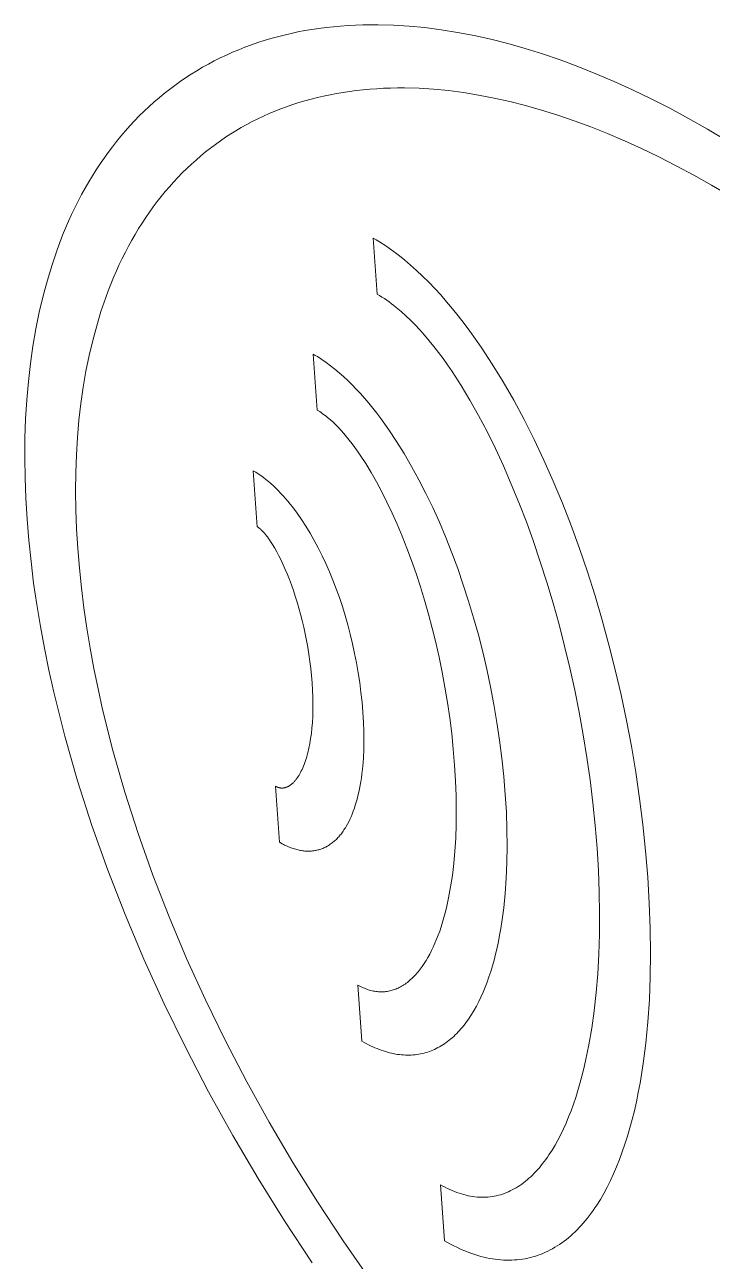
# Model space of a CAD drawing. Header units: millimetres. Extents: x -279 to 4999, y 61 to 3536.
# Drawn here: x 3546.19 to 3557.67, y 1888.87 to 1909.54 of the extents above; entities that cross this region are included whole.
import ezdxf

# ---------------------------------------------------------------- set-up
doc = ezdxf.new("R2010")
doc.units = ezdxf.units.MM
doc.layers.add('ZANO_R', color=7, linetype='Continuous', lineweight=0)

msp = doc.modelspace()

# ---------------------------------------------------------------- linework, layer by layer
at = {"layer": 'ZANO_R'}
for p, q in [((3550.524, 1909.367), (3550.412, 1909.339)), ((3550.638, 1909.394), (3550.524, 1909.367)), ((3550.753, 1909.418), (3550.638, 1909.394)), ((3550.869, 1909.44), (3550.753, 1909.418)), ((3550.986, 1909.46), (3550.869, 1909.44)), ((3551.104, 1909.478), (3550.986, 1909.46)), ((3551.224, 1909.493), (3551.104, 1909.478)), ((3551.344, 1909.506), (3551.224, 1909.493)), ((3551.466, 1909.517), (3551.344, 1909.506)), ((3551.589, 1909.526), (3551.466, 1909.517)), ((3551.712, 1909.533), (3551.589, 1909.526)), ((3551.837, 1909.537), (3551.712, 1909.533)), ((3551.963, 1909.539), (3551.837, 1909.537)), ((3552.09, 1909.539), (3551.963, 1909.539)), ((3552.348, 1909.532), (3552.09, 1909.539)), ((3552.609, 1909.515), (3552.348, 1909.532)), ((3552.875, 1909.49), (3552.609, 1909.515)), ((3553.144, 1909.455), (3552.875, 1909.49)), ((3553.417, 1909.411), (3553.144, 1909.455)), ((3553.694, 1909.358), (3553.417, 1909.411)), ((3553.975, 1909.295), (3553.694, 1909.358)), ((3549.868, 1909.163), (3549.763, 1909.122)), ((3549.975, 1909.203), (3549.868, 1909.163)), ((3550.082, 1909.24), (3549.975, 1909.203)), ((3550.191, 1909.275), (3550.082, 1909.24)), ((3550.301, 1909.308), (3550.191, 1909.275)), ((3550.412, 1909.339), (3550.301, 1909.308)), ((3554.259, 1909.223), (3553.975, 1909.295)), ((3554.547, 1909.141), (3554.259, 1909.223)), ((3549.456, 1908.984), (3549.356, 1908.934)), ((3549.557, 1909.032), (3549.456, 1908.984)), ((3549.66, 1909.078), (3549.557, 1909.032)), ((3549.763, 1909.122), (3549.66, 1909.078)), ((3554.838, 1909.05), (3554.547, 1909.141)), ((3555.132, 1908.95), (3554.838, 1909.05)), ((3555.43, 1908.839), (3555.132, 1908.95)), ((3549.065, 1908.771), (3548.97, 1908.713)), ((3549.161, 1908.828), (3549.065, 1908.771)), ((3549.258, 1908.882), (3549.161, 1908.828)), ((3549.356, 1908.934), (3549.258, 1908.882)), ((3555.73, 1908.719), (3555.43, 1908.839)), ((3548.786, 1908.59), (3548.695, 1908.525)), ((3548.877, 1908.652), (3548.786, 1908.59)), ((3548.97, 1908.713), (3548.877, 1908.652)), ((3556.034, 1908.59), (3555.73, 1908.719)), ((3556.341, 1908.45), (3556.034, 1908.59)), ((3548.433, 1908.319), (3548.348, 1908.246)), ((3548.519, 1908.389), (3548.433, 1908.319)), ((3548.606, 1908.458), (3548.519, 1908.389)), ((3548.695, 1908.525), (3548.606, 1908.458)), ((3550.972, 1908.296), (3551.077, 1908.323)), ((3551.077, 1908.323), (3551.182, 1908.347)), ((3551.182, 1908.347), (3551.289, 1908.37)), ((3551.289, 1908.37), (3551.397, 1908.39)), ((3551.397, 1908.39), (3551.506, 1908.409)), ((3551.506, 1908.409), (3551.616, 1908.425)), ((3551.616, 1908.425), (3551.728, 1908.44)), ((3551.728, 1908.44), (3551.84, 1908.452)), ((3551.84, 1908.452), (3551.953, 1908.462)), ((3551.953, 1908.462), (3552.068, 1908.47)), ((3552.068, 1908.47), (3552.183, 1908.477)), ((3552.183, 1908.477), (3552.299, 1908.481)), ((3552.299, 1908.481), (3552.417, 1908.482)), ((3552.417, 1908.482), (3552.535, 1908.482)), ((3552.535, 1908.482), (3552.775, 1908.476)), ((3552.775, 1908.476), (3553.018, 1908.46)), ((3553.018, 1908.46), (3553.265, 1908.437)), ((3553.265, 1908.437), (3553.516, 1908.404)), ((3553.516, 1908.404), (3553.771, 1908.363)), ((3553.771, 1908.363), (3554.029, 1908.314)), ((3556.65, 1908.301), (3556.341, 1908.45)), ((3548.265, 1908.171), (3548.183, 1908.094)), ((3548.348, 1908.246), (3548.265, 1908.171)), ((3550.368, 1908.094), (3550.466, 1908.133)), ((3550.466, 1908.133), (3550.564, 1908.169)), ((3550.564, 1908.169), (3550.665, 1908.204)), ((3550.665, 1908.204), (3550.766, 1908.237)), ((3550.766, 1908.237), (3550.868, 1908.267)), ((3550.868, 1908.267), (3550.972, 1908.296)), ((3554.029, 1908.314), (3554.29, 1908.255)), ((3554.29, 1908.255), (3554.555, 1908.188)), ((3554.555, 1908.188), (3554.822, 1908.112)), ((3554.822, 1908.112), (3555.094, 1908.027)), ((3556.963, 1908.142), (3556.65, 1908.301)), ((3557.278, 1907.973), (3556.963, 1908.142)), ((3548.024, 1907.934), (3547.947, 1907.851)), ((3548.103, 1908.015), (3548.024, 1907.934)), ((3548.183, 1908.094), (3548.103, 1908.015)), ((3549.897, 1907.871), (3549.989, 1907.919)), ((3549.989, 1907.919), (3550.082, 1907.966)), ((3550.082, 1907.966), (3550.176, 1908.01)), ((3550.176, 1908.01), (3550.271, 1908.053)), ((3550.271, 1908.053), (3550.368, 1908.094)), ((3555.094, 1908.027), (3555.368, 1907.934)), ((3555.368, 1907.934), (3555.645, 1907.831)), ((3557.595, 1907.794), (3557.278, 1907.973)), ((3547.871, 1907.766), (3547.797, 1907.679)), ((3547.947, 1907.851), (3547.871, 1907.766)), ((3549.543, 1907.657), (3549.629, 1907.713)), ((3549.629, 1907.713), (3549.717, 1907.767)), ((3549.717, 1907.767), (3549.806, 1907.82)), ((3549.806, 1907.82), (3549.897, 1907.871)), ((3555.645, 1907.831), (3555.925, 1907.719)), ((3555.925, 1907.719), (3556.208, 1907.598)), ((3557.913, 1907.606), (3557.595, 1907.794)), ((3547.653, 1907.498), (3547.583, 1907.405)), ((3547.724, 1907.589), (3547.653, 1907.498)), ((3547.797, 1907.679), (3547.724, 1907.589)), ((3549.29, 1907.476), (3549.373, 1907.538)), ((3549.373, 1907.538), (3549.457, 1907.598)), ((3549.457, 1907.598), (3549.543, 1907.657)), ((3556.208, 1907.598), (3556.493, 1907.469)), ((3547.515, 1907.31), (3547.448, 1907.214)), ((3547.583, 1907.405), (3547.515, 1907.31)), ((3549.05, 1907.278), (3549.128, 1907.346)), ((3549.128, 1907.346), (3549.209, 1907.412)), ((3549.209, 1907.412), (3549.29, 1907.476)), ((3556.493, 1907.469), (3556.782, 1907.33)), ((3556.782, 1907.33), (3557.073, 1907.181)), ((3547.383, 1907.115), (3547.32, 1907.014)), ((3547.448, 1907.214), (3547.383, 1907.115)), ((3548.821, 1907.063), (3548.896, 1907.136)), ((3548.896, 1907.136), (3548.972, 1907.208)), ((3548.972, 1907.208), (3549.05, 1907.278)), ((3557.073, 1907.181), (3557.366, 1907.024)), ((3547.258, 1906.911), (3547.198, 1906.806)), ((3547.32, 1907.014), (3547.258, 1906.911)), ((3548.605, 1906.831), (3548.676, 1906.91)), ((3548.676, 1906.91), (3548.748, 1906.987)), ((3548.748, 1906.987), (3548.821, 1907.063)), ((3557.366, 1907.024), (3557.662, 1906.857)), ((3547.139, 1906.7), (3547.082, 1906.591)), ((3547.198, 1906.806), (3547.139, 1906.7)), ((3548.402, 1906.582), (3548.468, 1906.667)), ((3548.468, 1906.667), (3548.536, 1906.75)), ((3548.536, 1906.75), (3548.605, 1906.831)), ((3557.662, 1906.857), (3557.958, 1906.682)), ((3547.027, 1906.48), (3546.973, 1906.368)), ((3547.082, 1906.591), (3547.027, 1906.48)), ((3548.273, 1906.407), (3548.337, 1906.495)), ((3548.337, 1906.495), (3548.402, 1906.582)), ((3546.921, 1906.254), (3546.871, 1906.137)), ((3546.973, 1906.368), (3546.921, 1906.254)), ((3548.151, 1906.225), (3548.211, 1906.317)), ((3548.211, 1906.317), (3548.273, 1906.407)), ((3546.871, 1906.137), (3546.822, 1906.019)), ((3548.034, 1906.035), (3548.092, 1906.131)), ((3548.092, 1906.131), (3548.151, 1906.225)), ((3546.775, 1905.899), (3546.73, 1905.777)), ((3546.822, 1906.019), (3546.775, 1905.899)), ((3547.924, 1905.838), (3547.978, 1905.937)), ((3547.978, 1905.937), (3548.034, 1906.035)), ((3552.01, 1905.973), (3552.076, 1905.036)), ((3552.062, 1905.942), (3552.01, 1905.973)), ((3552.115, 1905.91), (3552.062, 1905.942)), ((3552.219, 1905.842), (3552.115, 1905.91)), ((3552.323, 1905.769), (3552.219, 1905.842)), ((3546.73, 1905.777), (3546.645, 1905.528)), ((3547.769, 1905.529), (3547.819, 1905.634)), ((3547.819, 1905.634), (3547.871, 1905.737)), ((3547.871, 1905.737), (3547.924, 1905.838)), ((3552.426, 1905.691), (3552.323, 1905.769)), ((3552.53, 1905.609), (3552.426, 1905.691)), ((3546.645, 1905.528), (3546.567, 1905.271)), ((3547.721, 1905.423), (3547.769, 1905.529)), ((3552.632, 1905.522), (3552.53, 1905.609)), ((3552.734, 1905.431), (3552.632, 1905.522)), ((3552.836, 1905.335), (3552.734, 1905.431)), ((3546.567, 1905.271), (3546.496, 1905.006)), ((3547.629, 1905.204), (3547.674, 1905.314)), ((3547.674, 1905.314), (3547.721, 1905.423)), ((3552.937, 1905.235), (3552.836, 1905.335)), ((3553.037, 1905.131), (3552.937, 1905.235)), ((3547.543, 1904.979), (3547.585, 1905.093)), ((3547.585, 1905.093), (3547.629, 1905.204)), ((3552.076, 1905.036), (3552.116, 1905.012)), ((3552.116, 1905.012), (3552.156, 1904.987)), ((3553.137, 1905.022), (3553.037, 1905.131)), ((3553.236, 1904.909), (3553.137, 1905.022)), ((3546.496, 1905.006), (3546.432, 1904.735)), ((3547.463, 1904.747), (3547.543, 1904.979)), ((3552.156, 1904.987), (3552.196, 1904.961)), ((3552.196, 1904.961), (3552.236, 1904.934)), ((3552.236, 1904.934), (3552.276, 1904.906)), ((3552.276, 1904.906), (3552.316, 1904.876)), ((3552.316, 1904.876), (3552.355, 1904.846)), ((3552.355, 1904.846), (3552.395, 1904.814)), ((3552.395, 1904.814), (3552.475, 1904.747)), ((3553.334, 1904.793), (3553.236, 1904.909)), ((3546.432, 1904.735), (3546.375, 1904.456)), ((3547.391, 1904.507), (3547.463, 1904.747)), ((3552.475, 1904.747), (3552.554, 1904.676)), ((3552.554, 1904.676), (3552.633, 1904.601)), ((3552.633, 1904.601), (3552.712, 1904.521)), ((3553.431, 1904.672), (3553.334, 1904.793)), ((3553.528, 1904.547), (3553.431, 1904.672)), ((3546.375, 1904.456), (3546.326, 1904.169)), ((3547.324, 1904.261), (3547.391, 1904.507)), ((3552.712, 1904.521), (3552.79, 1904.437)), ((3552.79, 1904.437), (3552.868, 1904.349)), ((3553.624, 1904.419), (3553.528, 1904.547)), ((3553.813, 1904.151), (3553.624, 1904.419)), ((3547.265, 1904.008), (3547.324, 1904.261)), ((3552.868, 1904.349), (3552.946, 1904.258)), ((3552.946, 1904.258), (3553.024, 1904.162)), ((3546.326, 1904.169), (3546.284, 1903.876)), ((3547.212, 1903.748), (3547.265, 1904.008)), ((3551.007, 1904.035), (3551.073, 1903.098)), ((3551.043, 1904.013), (3551.007, 1904.035)), ((3551.08, 1903.991), (3551.043, 1904.013)), ((3551.153, 1903.943), (3551.08, 1903.991)), ((3553.024, 1904.162), (3553.101, 1904.062)), ((3553.101, 1904.062), (3553.177, 1903.959)), ((3553.998, 1903.868), (3553.813, 1904.151)), ((3546.284, 1903.876), (3546.25, 1903.575)), ((3551.226, 1903.892), (3551.153, 1903.943)), ((3551.299, 1903.838), (3551.226, 1903.892)), ((3551.371, 1903.781), (3551.299, 1903.838)), ((3551.443, 1903.72), (3551.371, 1903.781)), ((3553.177, 1903.959), (3553.253, 1903.852)), ((3553.253, 1903.852), (3553.329, 1903.741)), ((3554.18, 1903.572), (3553.998, 1903.868)), ((3546.25, 1903.575), (3546.223, 1903.268)), ((3547.166, 1903.482), (3547.212, 1903.748)), ((3551.515, 1903.657), (3551.443, 1903.72)), ((3551.586, 1903.59), (3551.515, 1903.657)), ((3551.657, 1903.521), (3551.586, 1903.59)), ((3553.329, 1903.741), (3553.478, 1903.51)), ((3554.357, 1903.263), (3554.18, 1903.572)), ((3547.127, 1903.208), (3547.166, 1903.482)), ((3551.727, 1903.448), (3551.657, 1903.521)), ((3551.797, 1903.373), (3551.727, 1903.448)), ((3551.867, 1903.295), (3551.797, 1903.373)), ((3553.478, 1903.51), (3553.626, 1903.265)), ((3546.223, 1903.268), (3546.204, 1902.953)), ((3547.095, 1902.928), (3547.127, 1903.208)), ((3551.936, 1903.214), (3551.867, 1903.295)), ((3552.004, 1903.13), (3551.936, 1903.214)), ((3553.626, 1903.265), (3553.77, 1903.008)), ((3554.529, 1902.941), (3554.357, 1903.263)), ((3546.204, 1902.953), (3546.193, 1902.631)), ((3551.073, 1903.098), (3551.095, 1903.085)), ((3551.095, 1903.085), (3551.117, 1903.072)), ((3551.117, 1903.072), (3551.138, 1903.057)), ((3551.138, 1903.057), (3551.16, 1903.042)), ((3551.16, 1903.042), (3551.182, 1903.026)), ((3551.182, 1903.026), (3551.205, 1903.01)), ((3551.205, 1903.01), (3551.227, 1902.993)), ((3551.227, 1902.993), (3551.249, 1902.975)), ((3551.249, 1902.975), (3551.294, 1902.937)), ((3552.072, 1903.044), (3552.004, 1903.13)), ((3552.139, 1902.955), (3552.072, 1903.044)), ((3552.271, 1902.769), (3552.139, 1902.955)), ((3553.77, 1903.008), (3553.912, 1902.738)), ((3547.07, 1902.642), (3547.095, 1902.928)), ((3551.294, 1902.937), (3551.339, 1902.896)), ((3551.339, 1902.896), (3551.384, 1902.852)), ((3551.384, 1902.852), (3551.429, 1902.806)), ((3551.429, 1902.806), (3551.474, 1902.757)), ((3551.474, 1902.757), (3551.52, 1902.706)), ((3552.401, 1902.574), (3552.271, 1902.769)), ((3554.697, 1902.608), (3554.529, 1902.941)), ((3546.193, 1902.631), (3546.189, 1902.302)), ((3547.053, 1902.349), (3547.07, 1902.642)), ((3551.52, 1902.706), (3551.565, 1902.652)), ((3551.565, 1902.652), (3551.611, 1902.595)), ((3551.611, 1902.595), (3551.657, 1902.536)), ((3551.657, 1902.536), (3551.702, 1902.474)), ((3552.528, 1902.37), (3552.401, 1902.574)), ((3553.912, 1902.738), (3554.05, 1902.457)), ((3554.86, 1902.263), (3554.697, 1902.608)), ((3547.042, 1902.049), (3547.053, 1902.349)), ((3551.702, 1902.474), (3551.748, 1902.41)), ((3551.748, 1902.41), (3551.794, 1902.344)), ((3551.794, 1902.344), (3551.885, 1902.204)), ((3552.652, 1902.156), (3552.528, 1902.37)), ((3554.05, 1902.457), (3554.185, 1902.165)), ((3546.189, 1902.302), (3546.194, 1901.967)), ((3551.885, 1902.204), (3551.975, 1902.056)), ((3552.773, 1901.934), (3552.652, 1902.156)), ((3554.185, 1902.165), (3554.317, 1901.862)), ((3555.017, 1901.908), (3554.86, 1902.263)), ((3546.194, 1901.967), (3546.207, 1901.625)), ((3547.039, 1901.743), (3547.042, 1902.049)), ((3550.004, 1902.085), (3550.071, 1901.149)), ((3550.047, 1902.059), (3550.004, 1902.085)), ((3550.09, 1902.031), (3550.047, 1902.059)), ((3550.133, 1902.002), (3550.09, 1902.031)), ((3550.175, 1901.971), (3550.133, 1902.002)), ((3550.217, 1901.939), (3550.175, 1901.971)), ((3550.259, 1901.905), (3550.217, 1901.939)), ((3551.975, 1902.056), (3552.064, 1901.898)), ((3552.891, 1901.704), (3552.773, 1901.934)), ((3547.043, 1901.43), (3547.039, 1901.743)), ((3550.301, 1901.869), (3550.259, 1901.905)), ((3550.342, 1901.831), (3550.301, 1901.869)), ((3550.383, 1901.792), (3550.342, 1901.831)), ((3550.424, 1901.752), (3550.383, 1901.792)), ((3550.464, 1901.71), (3550.424, 1901.752)), ((3550.504, 1901.667), (3550.464, 1901.71)), ((3552.064, 1901.898), (3552.153, 1901.733)), ((3552.153, 1901.733), (3552.24, 1901.559)), ((3554.317, 1901.862), (3554.444, 1901.551)), ((3555.169, 1901.543), (3555.017, 1901.908)), ((3546.207, 1901.625), (3546.228, 1901.275)), ((3550.544, 1901.622), (3550.504, 1901.667)), ((3550.583, 1901.576), (3550.544, 1901.622)), ((3550.622, 1901.528), (3550.583, 1901.576)), ((3550.661, 1901.479), (3550.622, 1901.528)), ((3552.24, 1901.559), (3552.326, 1901.377)), ((3553.005, 1901.467), (3552.891, 1901.704)), ((3554.444, 1901.551), (3554.568, 1901.23)), ((3555.315, 1901.168), (3555.169, 1901.543)), ((3547.055, 1901.111), (3547.043, 1901.43)), ((3550.737, 1901.377), (3550.661, 1901.479)), ((3550.812, 1901.27), (3550.737, 1901.377)), ((3552.326, 1901.377), (3552.41, 1901.189)), ((3553.115, 1901.222), (3553.005, 1901.467)), ((3546.228, 1901.275), (3546.257, 1900.921)), ((3547.075, 1900.786), (3547.055, 1901.111)), ((3550.071, 1901.148), (3550.078, 1901.144)), ((3550.078, 1901.144), (3550.085, 1901.139)), ((3550.085, 1901.139), (3550.092, 1901.134)), ((3550.092, 1901.134), (3550.1, 1901.129)), ((3550.1, 1901.129), (3550.107, 1901.123)), ((3550.107, 1901.123), (3550.115, 1901.117)), ((3550.115, 1901.117), (3550.123, 1901.111)), ((3550.123, 1901.111), (3550.13, 1901.104)), ((3550.13, 1901.104), (3550.138, 1901.097)), ((3550.138, 1901.097), (3550.146, 1901.09)), ((3550.146, 1901.09), (3550.162, 1901.074)), ((3550.884, 1901.158), (3550.812, 1901.27)), ((3550.955, 1901.041), (3550.884, 1901.158)), ((3552.41, 1901.189), (3552.493, 1900.993)), ((3553.221, 1900.97), (3553.115, 1901.222)), ((3554.568, 1901.23), (3554.687, 1900.901)), ((3555.455, 1900.785), (3555.315, 1901.168)), ((3546.257, 1900.921), (3546.294, 1900.565)), ((3550.162, 1901.074), (3550.178, 1901.057)), ((3550.178, 1901.057), (3550.194, 1901.039)), ((3550.194, 1901.039), (3550.21, 1901.019)), ((3550.21, 1901.019), (3550.227, 1900.998)), ((3550.227, 1900.998), (3550.244, 1900.977)), ((3550.244, 1900.977), (3550.261, 1900.953)), ((3550.261, 1900.953), (3550.278, 1900.929)), ((3550.278, 1900.929), (3550.295, 1900.904)), ((3550.295, 1900.904), (3550.33, 1900.849)), ((3551.024, 1900.92), (3550.955, 1901.041)), ((3551.091, 1900.794), (3551.024, 1900.92)), ((3552.493, 1900.993), (3552.573, 1900.79)), ((3553.323, 1900.712), (3553.221, 1900.97)), ((3554.687, 1900.901), (3554.801, 1900.564)), ((3547.102, 1900.457), (3547.075, 1900.786)), ((3550.33, 1900.849), (3550.365, 1900.79)), ((3550.365, 1900.79), (3550.401, 1900.727)), ((3550.401, 1900.727), (3550.436, 1900.66)), ((3551.156, 1900.664), (3551.091, 1900.794)), ((3552.573, 1900.79), (3552.651, 1900.581)), ((3553.421, 1900.449), (3553.323, 1900.712)), ((3555.589, 1900.393), (3555.455, 1900.785)), ((3546.294, 1900.565), (3546.338, 1900.207)), ((3550.436, 1900.66), (3550.471, 1900.588)), ((3550.471, 1900.588), (3550.507, 1900.513)), ((3550.507, 1900.513), (3550.542, 1900.434)), ((3551.219, 1900.531), (3551.156, 1900.664)), ((3551.279, 1900.394), (3551.219, 1900.531)), ((3552.651, 1900.581), (3552.726, 1900.366)), ((3554.801, 1900.564), (3554.91, 1900.22)), ((3547.136, 1900.125), (3547.102, 1900.457)), ((3550.542, 1900.434), (3550.576, 1900.351)), ((3550.576, 1900.351), (3550.61, 1900.265)), ((3550.61, 1900.265), (3550.644, 1900.176)), ((3551.337, 1900.254), (3551.279, 1900.394)), ((3552.726, 1900.366), (3552.798, 1900.145)), ((3553.515, 1900.179), (3553.421, 1900.449)), ((3555.715, 1899.994), (3555.589, 1900.393)), ((3546.338, 1900.207), (3546.39, 1899.846)), ((3547.178, 1899.791), (3547.136, 1900.125)), ((3550.644, 1900.176), (3550.676, 1900.084)), ((3550.676, 1900.084), (3550.708, 1899.988)), ((3551.392, 1900.11), (3551.337, 1900.254)), ((3551.445, 1899.963), (3551.392, 1900.11)), ((3552.798, 1900.145), (3552.868, 1899.919)), ((3553.603, 1899.905), (3553.515, 1900.179)), ((3554.91, 1900.22), (3555.015, 1899.87)), ((3546.39, 1899.846), (3546.45, 1899.483)), ((3550.708, 1899.988), (3550.739, 1899.89)), ((3550.739, 1899.89), (3550.769, 1899.789)), ((3551.495, 1899.814), (3551.445, 1899.963)), ((3552.868, 1899.919), (3552.934, 1899.687)), ((3553.687, 1899.626), (3553.603, 1899.905)), ((3555.015, 1899.87), (3555.114, 1899.514)), ((3555.835, 1899.588), (3555.715, 1899.994)), ((3547.226, 1899.455), (3547.178, 1899.791)), ((3550.769, 1899.789), (3550.798, 1899.685)), ((3550.798, 1899.685), (3550.825, 1899.579)), ((3551.542, 1899.662), (3551.495, 1899.814)), ((3551.586, 1899.507), (3551.542, 1899.662)), ((3552.934, 1899.687), (3552.997, 1899.451)), ((3546.45, 1899.483), (3546.517, 1899.119)), ((3547.282, 1899.117), (3547.226, 1899.455)), ((3550.825, 1899.579), (3550.851, 1899.47)), ((3550.851, 1899.47), (3550.875, 1899.36)), ((3551.627, 1899.351), (3551.586, 1899.507)), ((3552.997, 1899.451), (3553.056, 1899.211)), ((3553.766, 1899.342), (3553.687, 1899.626)), ((3555.114, 1899.514), (3555.207, 1899.153)), ((3555.948, 1899.176), (3555.835, 1899.588)), ((3550.875, 1899.36), (3550.897, 1899.247)), ((3550.897, 1899.247), (3550.918, 1899.133)), ((3551.666, 1899.192), (3551.627, 1899.351)), ((3553.839, 1899.055), (3553.766, 1899.342)), ((3546.517, 1899.119), (3546.592, 1898.752)), ((3547.345, 1898.778), (3547.282, 1899.117)), ((3550.918, 1899.133), (3550.937, 1899.016)), ((3551.7, 1899.032), (3551.666, 1899.192)), ((3551.732, 1898.871), (3551.7, 1899.032)), ((3553.056, 1899.211), (3553.111, 1898.966)), ((3553.907, 1898.765), (3553.839, 1899.055)), ((3555.207, 1899.153), (3555.294, 1898.788)), ((3556.054, 1898.758), (3555.948, 1899.176)), ((3550.937, 1899.016), (3550.954, 1898.898)), ((3550.954, 1898.898), (3550.968, 1898.779)), ((3551.76, 1898.708), (3551.732, 1898.871)), ((3553.111, 1898.966), (3553.162, 1898.717)), ((3546.592, 1898.752), (3546.674, 1898.385)), ((3547.414, 1898.437), (3547.345, 1898.778)), ((3550.968, 1898.779), (3550.981, 1898.659)), ((3550.981, 1898.659), (3550.99, 1898.537)), ((3551.785, 1898.544), (3551.76, 1898.708)), ((3553.162, 1898.717), (3553.209, 1898.465)), ((3553.97, 1898.472), (3553.907, 1898.765)), ((3555.294, 1898.788), (3555.375, 1898.418)), ((3556.151, 1898.336), (3556.054, 1898.758)), ((3547.49, 1898.094), (3547.414, 1898.437)), ((3550.99, 1898.537), (3550.998, 1898.417)), ((3550.998, 1898.417), (3551.002, 1898.301)), ((3551.806, 1898.379), (3551.785, 1898.544)), ((3553.209, 1898.465), (3553.251, 1898.21)), ((3554.027, 1898.176), (3553.97, 1898.472)), ((3555.375, 1898.418), (3555.45, 1898.046)), ((3546.674, 1898.385), (3546.858, 1897.646)), ((3551.002, 1898.301), (3551.004, 1898.189)), ((3551.824, 1898.214), (3551.806, 1898.379)), ((3551.837, 1898.048), (3551.824, 1898.214)), ((3553.251, 1898.21), (3553.288, 1897.952)), ((3556.241, 1897.909), (3556.151, 1898.336)), ((3547.662, 1897.406), (3547.49, 1898.094)), ((3551.003, 1898.081), (3551, 1897.978)), ((3551.004, 1898.189), (3551.003, 1898.081)), ((3551.847, 1897.884), (3551.837, 1898.048)), ((3554.077, 1897.878), (3554.027, 1898.176)), ((3555.45, 1898.046), (3555.518, 1897.67)), ((3550.987, 1897.783), (3550.977, 1897.693)), ((3550.994, 1897.878), (3550.987, 1897.783)), ((3551, 1897.978), (3550.994, 1897.878)), ((3551.853, 1897.726), (3551.847, 1897.884)), ((3553.288, 1897.952), (3553.321, 1897.691)), ((3554.122, 1897.579), (3554.077, 1897.878)), ((3556.322, 1897.478), (3556.241, 1897.909)), ((3546.858, 1897.646), (3547.071, 1896.903)), ((3550.965, 1897.606), (3550.951, 1897.523)), ((3550.977, 1897.693), (3550.965, 1897.606)), ((3551.851, 1897.424), (3551.854, 1897.573)), ((3551.854, 1897.573), (3551.853, 1897.726)), ((3553.321, 1897.691), (3553.348, 1897.428)), ((3554.16, 1897.278), (3554.122, 1897.579)), ((3555.518, 1897.67), (3555.579, 1897.293)), ((3547.86, 1896.714), (3547.662, 1897.406)), ((3550.918, 1897.371), (3550.909, 1897.336)), ((3550.935, 1897.445), (3550.918, 1897.371)), ((3550.951, 1897.523), (3550.935, 1897.445)), ((3551.845, 1897.282), (3551.851, 1897.424)), ((3553.348, 1897.428), (3553.369, 1897.164)), ((3556.395, 1897.044), (3556.322, 1897.478)), ((3550.857, 1897.176), (3550.845, 1897.147)), ((3550.868, 1897.206), (3550.857, 1897.176)), ((3550.878, 1897.237), (3550.868, 1897.206)), ((3550.889, 1897.269), (3550.878, 1897.237)), ((3550.899, 1897.302), (3550.889, 1897.269)), ((3550.909, 1897.336), (3550.899, 1897.302)), ((3551.834, 1897.144), (3551.845, 1897.282)), ((3553.369, 1897.164), (3553.385, 1896.902)), ((3554.191, 1896.976), (3554.16, 1897.278)), ((3555.579, 1897.293), (3555.633, 1896.915)), ((3550.744, 1896.955), (3550.73, 1896.936)), ((3550.758, 1896.975), (3550.744, 1896.955)), ((3550.771, 1896.996), (3550.758, 1896.975)), ((3550.784, 1897.019), (3550.771, 1896.996)), ((3550.797, 1897.042), (3550.784, 1897.019)), ((3550.809, 1897.067), (3550.797, 1897.042)), ((3550.821, 1897.092), (3550.809, 1897.067)), ((3550.833, 1897.119), (3550.821, 1897.092)), ((3550.845, 1897.147), (3550.833, 1897.119)), ((3551.812, 1896.949), (3551.82, 1897.013)), ((3551.82, 1897.013), (3551.834, 1897.144)), ((3554.216, 1896.675), (3554.191, 1896.976)), ((3556.459, 1896.607), (3556.395, 1897.044)), ((3547.071, 1896.903), (3547.31, 1896.157)), ((3550.378, 1896.811), (3550.445, 1895.877)), ((3550.386, 1896.807), (3550.378, 1896.811)), ((3550.393, 1896.803), (3550.386, 1896.807)), ((3550.4, 1896.799), (3550.393, 1896.803)), ((3550.407, 1896.796), (3550.4, 1896.799)), ((3550.411, 1896.795), (3550.407, 1896.796)), ((3550.415, 1896.793), (3550.411, 1896.795)), ((3550.418, 1896.792), (3550.415, 1896.793)), ((3550.422, 1896.791), (3550.418, 1896.792)), ((3550.426, 1896.79), (3550.422, 1896.791)), ((3550.429, 1896.789), (3550.426, 1896.79)), ((3550.433, 1896.788), (3550.429, 1896.789)), ((3550.437, 1896.787), (3550.433, 1896.788)), ((3550.44, 1896.786), (3550.437, 1896.787)), ((3550.444, 1896.785), (3550.44, 1896.786)), ((3550.448, 1896.784), (3550.444, 1896.785)), ((3550.451, 1896.783), (3550.448, 1896.784)), ((3550.455, 1896.783), (3550.451, 1896.783)), ((3550.459, 1896.782), (3550.455, 1896.783)), ((3550.462, 1896.782), (3550.459, 1896.782)), ((3550.466, 1896.781), (3550.462, 1896.782)), ((3550.47, 1896.781), (3550.466, 1896.781)), ((3550.474, 1896.781), (3550.47, 1896.781)), ((3550.477, 1896.781), (3550.474, 1896.781)), ((3550.481, 1896.781), (3550.477, 1896.781)), ((3550.485, 1896.78), (3550.481, 1896.781)), ((3550.489, 1896.78), (3550.485, 1896.78)), ((3550.492, 1896.781), (3550.489, 1896.78)), ((3550.496, 1896.781), (3550.492, 1896.781)), ((3550.5, 1896.781), (3550.496, 1896.781)), ((3550.504, 1896.781), (3550.5, 1896.781)), ((3550.507, 1896.782), (3550.504, 1896.781)), ((3550.511, 1896.782), (3550.507, 1896.782)), ((3550.515, 1896.783), (3550.511, 1896.782)), ((3550.519, 1896.783), (3550.515, 1896.783)), ((3550.522, 1896.784), (3550.519, 1896.783)), ((3550.526, 1896.785), (3550.522, 1896.784)), ((3550.53, 1896.785), (3550.526, 1896.785)), ((3550.534, 1896.786), (3550.53, 1896.785)), ((3550.537, 1896.787), (3550.534, 1896.786)), ((3550.541, 1896.788), (3550.537, 1896.787)), ((3550.549, 1896.79), (3550.541, 1896.788)), ((3550.556, 1896.793), (3550.549, 1896.79)), ((3550.564, 1896.796), (3550.556, 1896.793)), ((3550.571, 1896.799), (3550.564, 1896.796)), ((3550.579, 1896.802), (3550.571, 1896.799)), ((3550.586, 1896.806), (3550.579, 1896.802)), ((3550.593, 1896.809), (3550.586, 1896.806)), ((3550.601, 1896.814), (3550.593, 1896.809)), ((3550.608, 1896.818), (3550.601, 1896.814)), ((3550.616, 1896.823), (3550.608, 1896.818)), ((3550.623, 1896.828), (3550.616, 1896.823)), ((3550.63, 1896.833), (3550.623, 1896.828)), ((3550.638, 1896.839), (3550.63, 1896.833)), ((3550.645, 1896.844), (3550.638, 1896.839)), ((3550.652, 1896.85), (3550.645, 1896.844)), ((3550.66, 1896.857), (3550.652, 1896.85)), ((3550.667, 1896.863), (3550.66, 1896.857)), ((3550.674, 1896.87), (3550.667, 1896.863)), ((3550.681, 1896.878), (3550.674, 1896.87)), ((3550.688, 1896.885), (3550.681, 1896.878)), ((3550.696, 1896.893), (3550.688, 1896.885)), ((3550.703, 1896.901), (3550.696, 1896.893)), ((3550.71, 1896.909), (3550.703, 1896.901)), ((3550.717, 1896.918), (3550.71, 1896.909)), ((3550.724, 1896.927), (3550.717, 1896.918)), ((3550.73, 1896.936), (3550.724, 1896.927)), ((3551.768, 1896.709), (3551.781, 1896.767)), ((3551.781, 1896.767), (3551.792, 1896.826)), ((3551.792, 1896.826), (3551.802, 1896.887)), ((3551.802, 1896.887), (3551.812, 1896.949)), ((3553.385, 1896.902), (3553.394, 1896.65)), ((3555.633, 1896.915), (3555.679, 1896.535)), ((3548.083, 1896.02), (3547.86, 1896.714)), ((3551.711, 1896.492), (3551.727, 1896.544)), ((3551.727, 1896.544), (3551.741, 1896.597)), ((3551.741, 1896.597), (3551.755, 1896.652)), ((3551.755, 1896.652), (3551.768, 1896.709)), ((3553.394, 1896.65), (3553.398, 1896.406)), ((3554.234, 1896.377), (3554.216, 1896.675)), ((3556.514, 1896.169), (3556.459, 1896.607)), ((3551.64, 1896.301), (3551.659, 1896.346)), ((3551.659, 1896.346), (3551.677, 1896.393)), ((3551.677, 1896.393), (3551.695, 1896.442)), ((3551.695, 1896.442), (3551.711, 1896.492)), ((3553.398, 1896.406), (3553.396, 1896.171)), ((3554.244, 1896.088), (3554.234, 1896.377)), ((3555.679, 1896.535), (3555.718, 1896.156)), ((3547.31, 1896.157), (3547.575, 1895.41)), ((3551.545, 1896.116), (3551.556, 1896.135)), ((3551.556, 1896.135), (3551.578, 1896.174)), ((3551.578, 1896.174), (3551.6, 1896.215)), ((3551.6, 1896.215), (3551.62, 1896.257)), ((3551.62, 1896.257), (3551.64, 1896.301)), ((3553.396, 1896.171), (3553.388, 1895.944)), ((3555.718, 1896.156), (3555.749, 1895.777)), ((3556.56, 1895.729), (3556.514, 1896.169)), ((3548.33, 1895.324), (3548.083, 1896.02)), ((3551.38, 1895.91), (3551.394, 1895.923)), ((3551.394, 1895.923), (3551.407, 1895.937)), ((3551.407, 1895.937), (3551.421, 1895.951)), ((3551.421, 1895.951), (3551.434, 1895.966)), ((3551.434, 1895.966), (3551.447, 1895.981)), ((3551.447, 1895.981), (3551.46, 1895.996)), ((3551.46, 1895.996), (3551.472, 1896.012)), ((3551.472, 1896.012), (3551.485, 1896.028)), ((3551.485, 1896.028), (3551.497, 1896.045)), ((3551.497, 1896.045), (3551.509, 1896.062)), ((3551.509, 1896.062), (3551.521, 1896.08)), ((3551.521, 1896.08), (3551.533, 1896.098)), ((3551.533, 1896.098), (3551.545, 1896.116)), ((3553.388, 1895.944), (3553.374, 1895.727)), ((3554.247, 1895.807), (3554.244, 1896.088)), ((3550.445, 1895.877), (3550.445, 1895.874)), ((3550.445, 1895.874), (3550.488, 1895.85)), ((3550.488, 1895.85), (3550.509, 1895.839)), ((3550.509, 1895.839), (3550.53, 1895.828)), ((3550.53, 1895.828), (3550.551, 1895.818)), ((3550.551, 1895.818), (3550.572, 1895.809)), ((3550.572, 1895.809), (3550.593, 1895.8)), ((3550.593, 1895.8), (3550.613, 1895.791)), ((3550.613, 1895.791), (3550.634, 1895.783)), ((3550.634, 1895.783), (3550.654, 1895.776)), ((3550.654, 1895.776), (3550.675, 1895.769)), ((3550.675, 1895.769), (3550.695, 1895.763)), ((3550.695, 1895.763), (3550.715, 1895.757)), ((3550.715, 1895.757), (3550.735, 1895.751)), ((3550.735, 1895.751), (3550.754, 1895.747)), ((3550.754, 1895.747), (3550.774, 1895.742)), ((3550.774, 1895.742), (3550.793, 1895.738)), ((3550.793, 1895.738), (3550.813, 1895.735)), ((3550.813, 1895.735), (3550.832, 1895.732)), ((3550.832, 1895.732), (3550.851, 1895.73)), ((3550.851, 1895.73), (3550.87, 1895.728)), ((3550.87, 1895.728), (3550.889, 1895.727)), ((3550.889, 1895.727), (3550.907, 1895.726)), ((3550.907, 1895.726), (3550.926, 1895.726)), ((3550.926, 1895.726), (3550.944, 1895.726)), ((3550.944, 1895.726), (3550.962, 1895.726)), ((3550.962, 1895.726), (3550.98, 1895.728)), ((3550.98, 1895.728), (3550.998, 1895.729)), ((3550.998, 1895.729), (3551.016, 1895.731)), ((3551.016, 1895.731), (3551.033, 1895.734)), ((3551.033, 1895.734), (3551.051, 1895.737)), ((3551.051, 1895.737), (3551.068, 1895.741)), ((3551.068, 1895.741), (3551.085, 1895.745)), ((3551.085, 1895.745), (3551.102, 1895.749)), ((3551.102, 1895.749), (3551.119, 1895.754)), ((3551.119, 1895.754), (3551.136, 1895.76)), ((3551.136, 1895.76), (3551.152, 1895.766)), ((3551.152, 1895.766), (3551.169, 1895.772)), ((3551.169, 1895.772), (3551.185, 1895.779)), ((3551.185, 1895.779), (3551.201, 1895.786)), ((3551.201, 1895.786), (3551.217, 1895.794)), ((3551.217, 1895.794), (3551.232, 1895.802)), ((3551.232, 1895.802), (3551.248, 1895.811)), ((3551.248, 1895.811), (3551.263, 1895.82)), ((3551.263, 1895.82), (3551.278, 1895.83)), ((3551.278, 1895.83), (3551.293, 1895.84)), ((3551.293, 1895.84), (3551.308, 1895.851)), ((3551.308, 1895.851), (3551.323, 1895.862)), ((3551.323, 1895.862), (3551.337, 1895.873)), ((3551.337, 1895.873), (3551.352, 1895.885)), ((3551.352, 1895.885), (3551.366, 1895.897)), ((3551.366, 1895.897), (3551.38, 1895.91)), ((3553.374, 1895.727), (3553.356, 1895.518)), ((3554.243, 1895.536), (3554.247, 1895.807)), ((3555.749, 1895.777), (3555.771, 1895.404)), ((3556.596, 1895.288), (3556.56, 1895.729)), ((3553.356, 1895.518), (3553.332, 1895.319)), ((3554.232, 1895.273), (3554.243, 1895.536)), ((3547.575, 1895.41), (3547.865, 1894.664)), ((3548.6, 1894.629), (3548.33, 1895.324)), ((3553.332, 1895.319), (3553.303, 1895.129)), ((3555.771, 1895.404), (3555.785, 1895.039)), ((3553.303, 1895.129), (3553.27, 1894.948)), ((3554.215, 1895.02), (3554.232, 1895.273)), ((3556.622, 1894.854), (3556.596, 1895.288)), ((3553.27, 1894.948), (3553.252, 1894.861)), ((3554.19, 1894.777), (3554.215, 1895.02)), ((3555.785, 1895.039), (3555.791, 1894.683)), ((3553.212, 1894.695), (3553.191, 1894.615)), ((3553.233, 1894.777), (3553.212, 1894.695)), ((3553.252, 1894.861), (3553.233, 1894.777)), ((3554.159, 1894.544), (3554.19, 1894.777)), ((3555.791, 1894.683), (3555.789, 1894.337)), ((3556.637, 1894.432), (3556.622, 1894.854)), ((3547.865, 1894.664), (3548.18, 1893.918)), ((3548.893, 1893.934), (3548.6, 1894.629)), ((3553.168, 1894.537), (3553.145, 1894.462)), ((3553.191, 1894.615), (3553.168, 1894.537)), ((3554.142, 1894.431), (3554.159, 1894.544)), ((3553.095, 1894.319), (3553.069, 1894.252)), ((3553.12, 1894.39), (3553.095, 1894.319)), ((3553.145, 1894.462), (3553.12, 1894.39)), ((3554.101, 1894.213), (3554.122, 1894.321)), ((3554.122, 1894.321), (3554.142, 1894.431)), ((3555.789, 1894.337), (3555.778, 1894.001)), ((3556.642, 1894.022), (3556.637, 1894.432)), ((3552.984, 1894.063), (3552.955, 1894.005)), ((3553.013, 1894.123), (3552.984, 1894.063)), ((3553.041, 1894.186), (3553.013, 1894.123)), ((3553.069, 1894.252), (3553.041, 1894.186)), ((3554.054, 1894.006), (3554.079, 1894.108)), ((3554.079, 1894.108), (3554.101, 1894.213)), ((3548.18, 1893.918), (3548.518, 1893.175)), ((3549.207, 1893.242), (3548.893, 1893.934)), ((3552.893, 1893.896), (3552.861, 1893.846)), ((3552.924, 1893.949), (3552.893, 1893.896)), ((3552.955, 1894.005), (3552.924, 1893.949)), ((3554.002, 1893.809), (3554.029, 1893.906)), ((3554.029, 1893.906), (3554.054, 1894.006)), ((3555.778, 1894.001), (3555.76, 1893.676)), ((3556.638, 1893.625), (3556.642, 1894.022)), ((3552.707, 1893.649), (3552.69, 1893.631)), ((3552.725, 1893.669), (3552.707, 1893.649)), ((3552.743, 1893.689), (3552.725, 1893.669)), ((3552.76, 1893.709), (3552.743, 1893.689)), ((3552.777, 1893.73), (3552.76, 1893.709)), ((3552.794, 1893.752), (3552.777, 1893.73)), ((3552.811, 1893.775), (3552.794, 1893.752)), ((3552.828, 1893.798), (3552.811, 1893.775)), ((3552.861, 1893.846), (3552.828, 1893.798)), ((3553.943, 1893.624), (3553.973, 1893.715)), ((3553.973, 1893.715), (3554.002, 1893.809)), ((3555.76, 1893.676), (3555.734, 1893.361)), ((3551.755, 1893.487), (3551.821, 1892.553)), ((3551.777, 1893.475), (3551.755, 1893.487)), ((3551.798, 1893.463), (3551.777, 1893.475)), ((3551.82, 1893.452), (3551.798, 1893.463)), ((3551.842, 1893.442), (3551.82, 1893.452)), ((3551.863, 1893.433), (3551.842, 1893.442)), ((3552.426, 1893.438), (3552.406, 1893.429)), ((3552.445, 1893.447), (3552.426, 1893.438)), ((3552.465, 1893.457), (3552.445, 1893.447)), ((3552.484, 1893.468), (3552.465, 1893.457)), ((3552.504, 1893.48), (3552.484, 1893.468)), ((3552.523, 1893.492), (3552.504, 1893.48)), ((3552.542, 1893.505), (3552.523, 1893.492)), ((3552.561, 1893.518), (3552.542, 1893.505)), ((3552.58, 1893.532), (3552.561, 1893.518)), ((3552.598, 1893.547), (3552.58, 1893.532)), ((3552.617, 1893.563), (3552.598, 1893.547)), ((3552.635, 1893.579), (3552.617, 1893.563)), ((3552.654, 1893.595), (3552.635, 1893.579)), ((3552.672, 1893.613), (3552.654, 1893.595)), ((3552.69, 1893.631), (3552.672, 1893.613)), ((3553.845, 1893.367), (3553.879, 1893.45)), ((3553.879, 1893.45), (3553.912, 1893.535)), ((3553.912, 1893.535), (3553.943, 1893.624)), ((3556.623, 1893.242), (3556.638, 1893.625)), ((3549.543, 1892.554), (3549.207, 1893.242)), ((3551.885, 1893.424), (3551.863, 1893.433)), ((3551.906, 1893.416), (3551.885, 1893.424)), ((3551.928, 1893.409), (3551.906, 1893.416)), ((3551.949, 1893.402), (3551.928, 1893.409)), ((3551.971, 1893.396), (3551.949, 1893.402)), ((3551.992, 1893.391), (3551.971, 1893.396)), ((3552.013, 1893.387), (3551.992, 1893.391)), ((3552.035, 1893.383), (3552.013, 1893.387)), ((3552.056, 1893.38), (3552.035, 1893.383)), ((3552.077, 1893.377), (3552.056, 1893.38)), ((3552.098, 1893.375), (3552.077, 1893.377)), ((3552.119, 1893.374), (3552.098, 1893.375)), ((3552.14, 1893.374), (3552.119, 1893.374)), ((3552.161, 1893.374), (3552.14, 1893.374)), ((3552.182, 1893.375), (3552.161, 1893.374)), ((3552.203, 1893.376), (3552.182, 1893.375)), ((3552.223, 1893.379), (3552.203, 1893.376)), ((3552.244, 1893.382), (3552.223, 1893.379)), ((3552.265, 1893.385), (3552.244, 1893.382)), ((3552.285, 1893.389), (3552.265, 1893.385)), ((3552.305, 1893.394), (3552.285, 1893.389)), ((3552.326, 1893.4), (3552.305, 1893.394)), ((3552.346, 1893.406), (3552.326, 1893.4)), ((3552.366, 1893.413), (3552.346, 1893.406)), ((3552.386, 1893.421), (3552.366, 1893.413)), ((3552.406, 1893.429), (3552.386, 1893.421)), ((3553.772, 1893.21), (3553.809, 1893.287)), ((3553.809, 1893.287), (3553.845, 1893.367)), ((3555.734, 1893.361), (3555.701, 1893.058)), ((3556.598, 1892.872), (3556.623, 1893.242)), ((3548.518, 1893.175), (3548.878, 1892.436)), ((3553.653, 1892.997), (3553.694, 1893.065)), ((3553.694, 1893.065), (3553.734, 1893.136)), ((3553.734, 1893.136), (3553.772, 1893.21)), ((3555.701, 1893.058), (3555.66, 1892.766)), ((3553.522, 1892.811), (3553.544, 1892.84)), ((3553.544, 1892.84), (3553.567, 1892.87)), ((3553.567, 1892.87), (3553.589, 1892.9)), ((3553.589, 1892.9), (3553.61, 1892.932)), ((3553.61, 1892.932), (3553.632, 1892.964)), ((3553.632, 1892.964), (3553.653, 1892.997)), ((3556.564, 1892.517), (3556.598, 1892.872)), ((3553.33, 1892.607), (3553.355, 1892.63)), ((3553.355, 1892.63), (3553.38, 1892.653)), ((3553.38, 1892.653), (3553.404, 1892.678)), ((3553.404, 1892.678), (3553.428, 1892.703)), ((3553.428, 1892.703), (3553.452, 1892.729)), ((3553.452, 1892.729), (3553.476, 1892.755)), ((3553.476, 1892.755), (3553.499, 1892.783)), ((3553.499, 1892.783), (3553.522, 1892.811)), ((3555.66, 1892.766), (3555.612, 1892.486)), ((3548.878, 1892.436), (3549.26, 1891.703)), ((3549.899, 1891.871), (3549.543, 1892.554)), ((3551.821, 1892.553), (3551.821, 1892.55)), ((3551.821, 1892.55), (3551.858, 1892.529)), ((3551.858, 1892.529), (3551.895, 1892.51)), ((3551.895, 1892.51), (3551.931, 1892.491)), ((3551.931, 1892.491), (3551.967, 1892.473)), ((3551.967, 1892.473), (3552.003, 1892.456)), ((3552.003, 1892.456), (3552.039, 1892.44)), ((3552.039, 1892.44), (3552.074, 1892.425)), ((3552.074, 1892.425), (3552.11, 1892.412)), ((3552.11, 1892.412), (3552.145, 1892.399)), ((3553.007, 1892.401), (3553.036, 1892.413)), ((3553.036, 1892.413), (3553.064, 1892.427)), ((3553.064, 1892.427), (3553.092, 1892.441)), ((3553.092, 1892.441), (3553.119, 1892.456)), ((3553.119, 1892.456), (3553.147, 1892.472)), ((3553.147, 1892.472), (3553.174, 1892.489)), ((3553.174, 1892.489), (3553.2, 1892.507)), ((3553.2, 1892.507), (3553.227, 1892.525)), ((3553.227, 1892.525), (3553.253, 1892.544)), ((3553.253, 1892.544), (3553.279, 1892.565)), ((3553.279, 1892.565), (3553.305, 1892.586)), ((3553.305, 1892.586), (3553.33, 1892.607)), ((3555.612, 1892.486), (3555.558, 1892.219)), ((3556.521, 1892.175), (3556.564, 1892.517)), ((3552.145, 1892.399), (3552.18, 1892.387)), ((3552.18, 1892.387), (3552.215, 1892.376)), ((3552.215, 1892.376), (3552.249, 1892.366)), ((3552.249, 1892.366), (3552.283, 1892.356)), ((3552.283, 1892.356), (3552.317, 1892.348)), ((3552.317, 1892.348), (3552.351, 1892.341)), ((3552.351, 1892.341), (3552.385, 1892.335)), ((3552.385, 1892.335), (3552.418, 1892.329)), ((3552.418, 1892.329), (3552.451, 1892.325)), ((3552.451, 1892.325), (3552.484, 1892.321)), ((3552.484, 1892.321), (3552.517, 1892.319)), ((3552.517, 1892.319), (3552.55, 1892.317)), ((3552.55, 1892.317), (3552.582, 1892.317)), ((3552.582, 1892.317), (3552.614, 1892.317)), ((3552.614, 1892.317), (3552.646, 1892.318)), ((3552.646, 1892.318), (3552.677, 1892.32)), ((3552.677, 1892.32), (3552.708, 1892.323)), ((3552.708, 1892.323), (3552.739, 1892.327)), ((3552.739, 1892.327), (3552.77, 1892.331)), ((3552.77, 1892.331), (3552.801, 1892.337)), ((3552.801, 1892.337), (3552.831, 1892.343)), ((3552.831, 1892.343), (3552.861, 1892.351)), ((3552.861, 1892.351), (3552.891, 1892.359)), ((3552.891, 1892.359), (3552.92, 1892.368)), ((3552.92, 1892.368), (3552.949, 1892.378)), ((3552.949, 1892.378), (3552.978, 1892.389)), ((3552.978, 1892.389), (3553.007, 1892.401)), ((3555.558, 1892.219), (3555.528, 1892.09)), ((3555.528, 1892.09), (3555.496, 1891.965)), ((3556.468, 1891.849), (3556.521, 1892.175)), ((3550.274, 1891.194), (3549.899, 1891.871)), ((3555.463, 1891.842), (3555.428, 1891.723)), ((3555.496, 1891.965), (3555.463, 1891.842)), ((3556.438, 1891.691), (3556.468, 1891.849)), ((3549.26, 1891.703), (3549.663, 1890.975)), ((3555.392, 1891.608), (3555.354, 1891.495)), ((3555.428, 1891.723), (3555.392, 1891.608)), ((3556.407, 1891.537), (3556.438, 1891.691)), ((3555.315, 1891.387), (3555.274, 1891.282)), ((3555.354, 1891.495), (3555.315, 1891.387)), ((3556.336, 1891.241), (3556.373, 1891.387)), ((3556.373, 1891.387), (3556.407, 1891.537)), ((3550.669, 1890.524), (3550.274, 1891.194)), ((3555.231, 1891.18), (3555.187, 1891.082)), ((3555.274, 1891.282), (3555.231, 1891.18)), ((3556.298, 1891.099), (3556.336, 1891.241)), ((3549.663, 1890.975), (3550.086, 1890.256)), ((3555.142, 1890.988), (3555.095, 1890.897)), ((3555.187, 1891.082), (3555.142, 1890.988)), ((3556.215, 1890.827), (3556.258, 1890.961)), ((3556.258, 1890.961), (3556.298, 1891.099)), ((3555.047, 1890.81), (3554.997, 1890.727)), ((3555.095, 1890.897), (3555.047, 1890.81)), ((3556.171, 1890.697), (3556.215, 1890.827)), ((3554.893, 1890.573), (3554.867, 1890.537)), ((3554.92, 1890.61), (3554.893, 1890.573)), ((3554.946, 1890.648), (3554.92, 1890.61)), ((3554.997, 1890.727), (3554.946, 1890.648)), ((3556.076, 1890.449), (3556.124, 1890.571)), ((3556.124, 1890.571), (3556.171, 1890.697)), ((3551.081, 1889.863), (3550.669, 1890.524)), ((3554.7, 1890.341), (3554.671, 1890.312)), ((3554.728, 1890.372), (3554.7, 1890.341)), ((3554.757, 1890.403), (3554.728, 1890.372)), ((3554.785, 1890.435), (3554.757, 1890.403)), ((3554.812, 1890.468), (3554.785, 1890.435)), ((3554.84, 1890.502), (3554.812, 1890.468)), ((3554.867, 1890.537), (3554.84, 1890.502)), ((3556.025, 1890.331), (3556.076, 1890.449)), ((3550.086, 1890.256), (3550.529, 1889.546)), ((3553.132, 1890.15), (3553.199, 1889.216)), ((3553.172, 1890.128), (3553.132, 1890.15)), ((3554.46, 1890.139), (3554.429, 1890.118)), ((3554.491, 1890.16), (3554.46, 1890.139)), ((3554.522, 1890.183), (3554.491, 1890.16)), ((3554.552, 1890.207), (3554.522, 1890.183)), ((3554.582, 1890.232), (3554.552, 1890.207)), ((3554.612, 1890.258), (3554.582, 1890.232)), ((3554.642, 1890.284), (3554.612, 1890.258)), ((3554.671, 1890.312), (3554.642, 1890.284)), ((3555.918, 1890.109), (3555.973, 1890.218)), ((3555.973, 1890.218), (3556.025, 1890.331)), ((3553.212, 1890.107), (3553.172, 1890.128)), ((3553.251, 1890.087), (3553.212, 1890.107)), ((3553.291, 1890.069), (3553.251, 1890.087)), ((3553.33, 1890.051), (3553.291, 1890.069)), ((3553.369, 1890.035), (3553.33, 1890.051)), ((3553.407, 1890.021), (3553.369, 1890.035)), ((3553.446, 1890.007), (3553.407, 1890.021)), ((3553.484, 1889.995), (3553.446, 1890.007)), ((3553.522, 1889.984), (3553.484, 1889.995)), ((3553.56, 1889.974), (3553.522, 1889.984)), ((3553.598, 1889.966), (3553.56, 1889.974)), ((3553.635, 1889.959), (3553.598, 1889.966)), ((3553.672, 1889.953), (3553.635, 1889.959)), ((3553.709, 1889.948), (3553.672, 1889.953)), ((3553.746, 1889.944), (3553.709, 1889.948)), ((3553.782, 1889.942), (3553.746, 1889.944)), ((3553.819, 1889.941), (3553.782, 1889.942)), ((3553.855, 1889.941), (3553.819, 1889.941)), ((3553.89, 1889.942), (3553.855, 1889.941)), ((3553.926, 1889.944), (3553.89, 1889.942)), ((3553.961, 1889.948), (3553.926, 1889.944)), ((3553.996, 1889.953), (3553.961, 1889.948)), ((3554.031, 1889.959), (3553.996, 1889.953)), ((3554.066, 1889.966), (3554.031, 1889.959)), ((3554.1, 1889.974), (3554.066, 1889.966)), ((3554.134, 1889.983), (3554.1, 1889.974)), ((3554.168, 1889.994), (3554.134, 1889.983)), ((3554.202, 1890.005), (3554.168, 1889.994)), ((3554.235, 1890.018), (3554.202, 1890.005)), ((3554.268, 1890.032), (3554.235, 1890.018)), ((3554.3, 1890.047), (3554.268, 1890.032)), ((3554.333, 1890.063), (3554.3, 1890.047)), ((3554.365, 1890.081), (3554.333, 1890.063)), ((3554.397, 1890.099), (3554.365, 1890.081)), ((3554.429, 1890.118), (3554.397, 1890.099)), ((3555.804, 1889.904), (3555.862, 1890.004)), ((3555.862, 1890.004), (3555.918, 1890.109)), ((3551.51, 1889.211), (3551.081, 1889.863)), ((3555.65, 1889.673), (3555.682, 1889.717)), ((3555.682, 1889.717), (3555.713, 1889.762)), ((3555.713, 1889.762), (3555.743, 1889.808)), ((3555.743, 1889.808), (3555.804, 1889.904)), ((3550.529, 1889.546), (3550.989, 1888.847)), ((3555.519, 1889.509), (3555.552, 1889.548)), ((3555.552, 1889.548), (3555.585, 1889.588)), ((3555.585, 1889.588), (3555.618, 1889.63)), ((3555.618, 1889.63), (3555.65, 1889.673)), ((3555.309, 1889.297), (3555.345, 1889.329)), ((3555.345, 1889.329), (3555.381, 1889.363)), ((3555.381, 1889.363), (3555.416, 1889.397)), ((3555.416, 1889.397), (3555.451, 1889.433)), ((3555.451, 1889.433), (3555.485, 1889.47)), ((3555.485, 1889.47), (3555.519, 1889.509)), ((3551.955, 1888.571), (3551.51, 1889.211)), ((3553.199, 1889.216), (3553.199, 1889.214)), ((3553.199, 1889.214), (3553.251, 1889.184)), ((3553.251, 1889.184), (3553.303, 1889.156)), ((3553.303, 1889.156), (3553.355, 1889.129)), ((3553.355, 1889.129), (3553.406, 1889.104)), ((3553.406, 1889.104), (3553.458, 1889.08)), ((3555.006, 1889.081), (3555.046, 1889.104)), ((3555.046, 1889.104), (3555.085, 1889.128)), ((3555.085, 1889.128), (3555.123, 1889.153)), ((3555.123, 1889.153), (3555.161, 1889.179)), ((3555.161, 1889.179), (3555.199, 1889.207)), ((3555.199, 1889.207), (3555.236, 1889.235)), ((3555.236, 1889.235), (3555.273, 1889.265)), ((3555.273, 1889.265), (3555.309, 1889.297)), ((3553.458, 1889.08), (3553.509, 1889.058)), ((3553.509, 1889.058), (3553.559, 1889.037)), ((3553.559, 1889.037), (3553.609, 1889.017)), ((3553.609, 1889.017), (3553.659, 1888.999)), ((3553.659, 1888.999), (3553.709, 1888.982)), ((3553.709, 1888.982), (3553.759, 1888.967)), ((3553.759, 1888.967), (3553.808, 1888.953)), ((3553.808, 1888.953), (3553.857, 1888.941)), ((3553.857, 1888.941), (3553.905, 1888.929)), ((3553.905, 1888.929), (3553.953, 1888.919)), ((3553.953, 1888.919), (3554.001, 1888.911)), ((3554.001, 1888.911), (3554.049, 1888.904)), ((3554.049, 1888.904), (3554.096, 1888.898)), ((3554.096, 1888.898), (3554.143, 1888.894)), ((3554.143, 1888.894), (3554.189, 1888.891)), ((3554.189, 1888.891), (3554.235, 1888.889)), ((3554.327, 1888.89), (3554.372, 1888.892)), ((3554.372, 1888.892), (3554.417, 1888.895)), ((3554.417, 1888.895), (3554.461, 1888.9)), ((3554.461, 1888.9), (3554.506, 1888.907)), ((3554.506, 1888.907), (3554.549, 1888.914)), ((3554.549, 1888.914), (3554.593, 1888.923)), ((3554.593, 1888.923), (3554.636, 1888.933)), ((3554.636, 1888.933), (3554.678, 1888.944)), ((3554.678, 1888.944), (3554.721, 1888.957)), ((3554.721, 1888.957), (3554.763, 1888.971)), ((3554.763, 1888.971), (3554.804, 1888.986)), ((3554.804, 1888.986), (3554.846, 1889.003)), ((3554.846, 1889.003), (3554.886, 1889.02)), ((3554.886, 1889.02), (3554.927, 1889.039)), ((3554.927, 1889.039), (3554.967, 1889.059)), ((3554.967, 1889.059), (3555.006, 1889.081)), ((3554.235, 1888.889), (3554.281, 1888.889)), ((3554.281, 1888.889), (3554.327, 1888.89))]:
    msp.add_line(p, q, dxfattribs=at)

doc.saveas('drawing.dxf')
